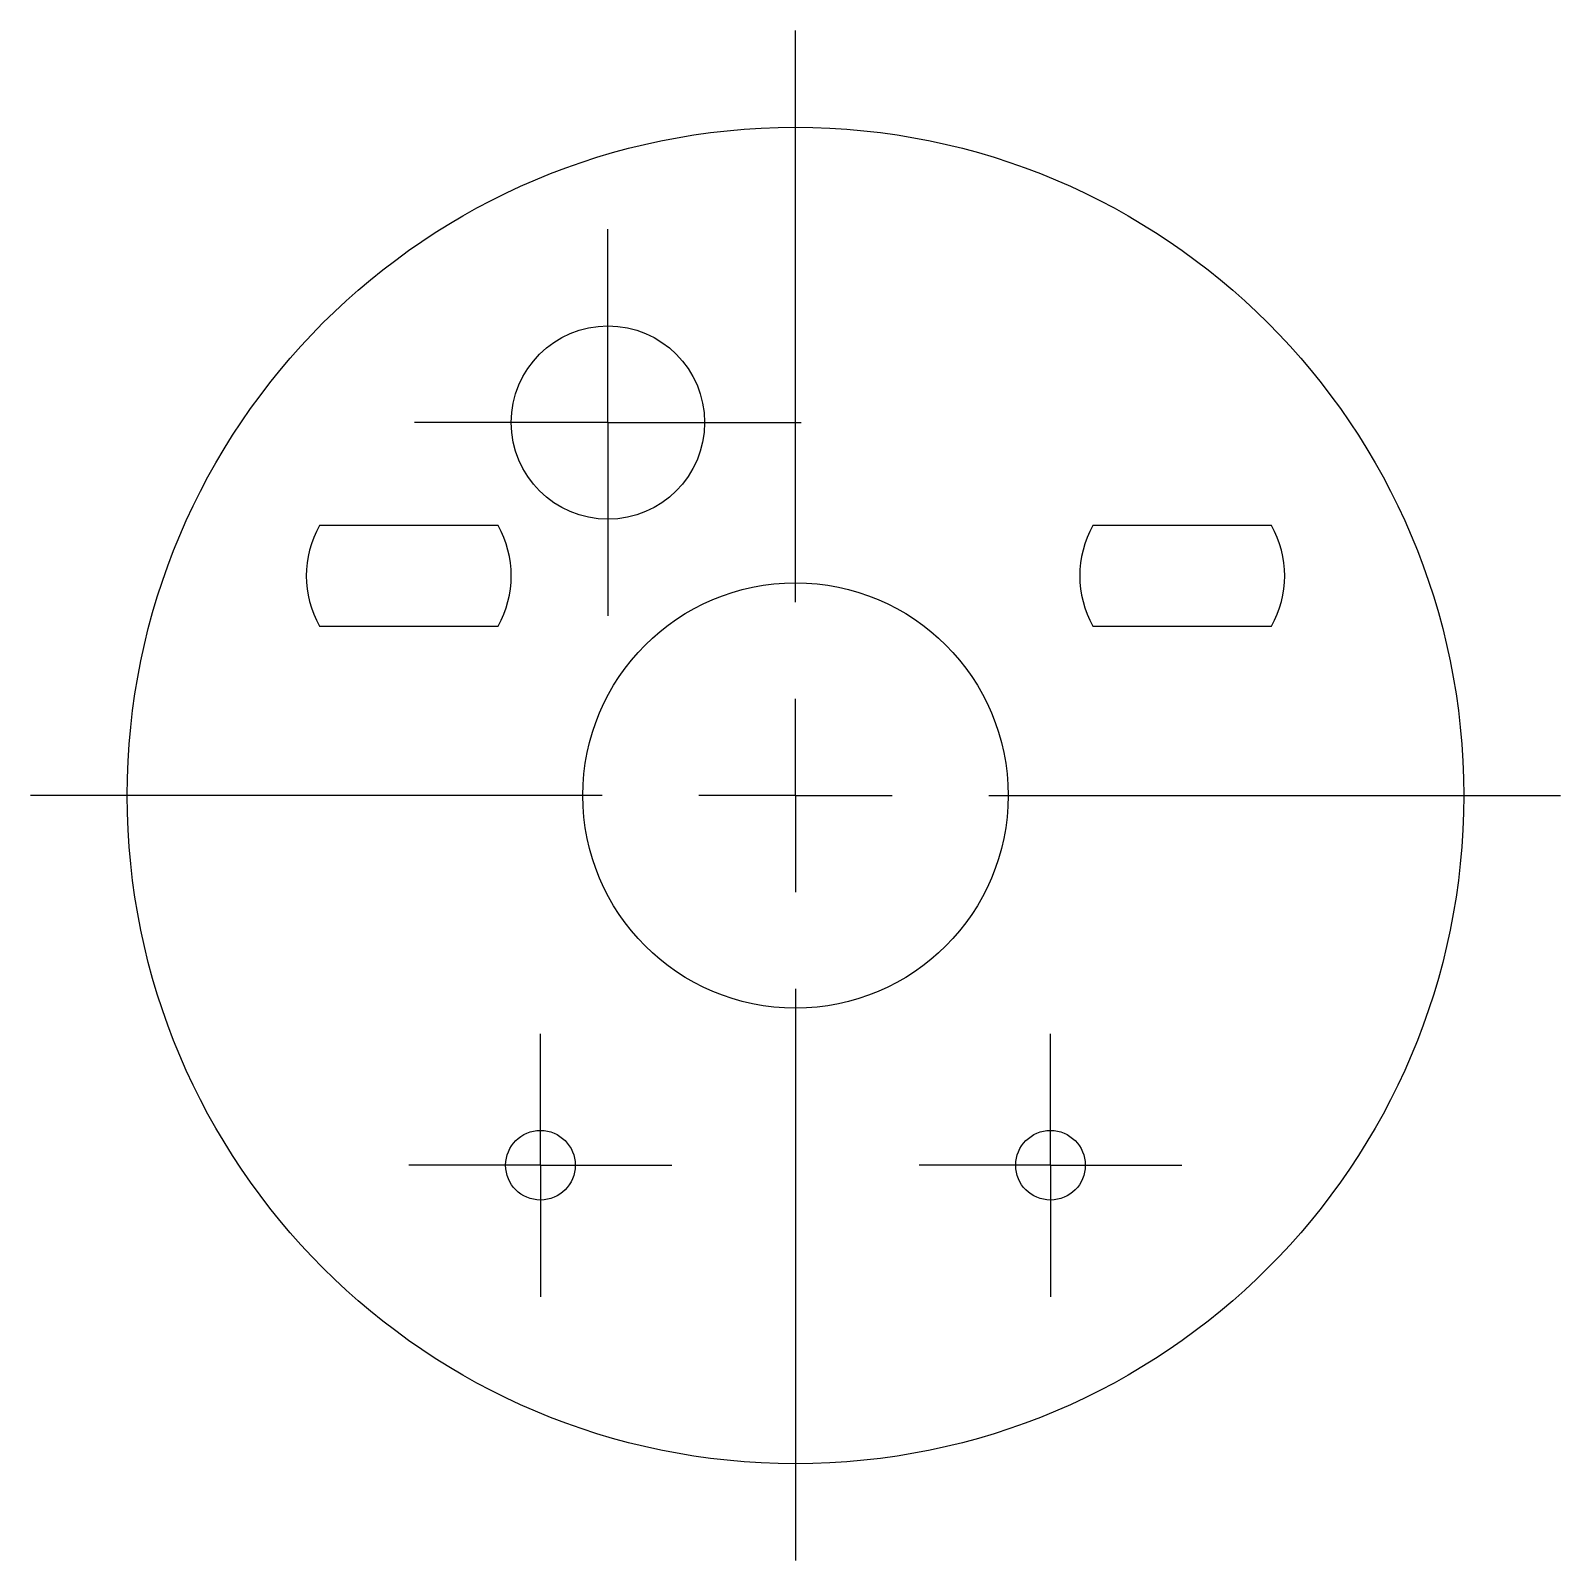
# Model space of a CAD drawing. Header units: millimetres. Extents: x 3.3 to 42.9, y 3.7 to 43.3.
import ezdxf

# ---------------------------------------------------------------- set-up
doc = ezdxf.new("R2010")
doc.units = ezdxf.units.MM
doc.layers.add('图框', color=7, linetype='Continuous')

# ---------------------------------------------------------------- blocks, each defined once
blk = doc.blocks.new('SW_CENTERMARKSYMBOL_0')
at = {"layer": '图框', "color": 0}
for p, q in [((0, 5), (0, 19.78)), ((0, 0), (0, 2.5)), ((-5, 0), (-19.78, 0)), ((0, 0), (-2.5, 0)), ((0, 0), (0, -2.5)), ((0, 0), (2.5, 0)), ((5, 0), (19.78, 0)), ((0, -5), (0, -19.78))]:
    blk.add_line(p, q, dxfattribs=at)
blk = doc.blocks.new('SW_CENTERMARKSYMBOL_1')
at = {"layer": '图框', "color": 0}
for p, q in [((0, 2.5), (0, 5)), ((0, 0), (0, 2.5)), ((-2.5, 0), (-5, 0)), ((0, 0), (-2.5, 0)), ((0, 0), (0, -2.5)), ((0, 0), (2.5, 0)), ((2.5, 0), (5, 0)), ((0, -2.5), (0, -5))]:
    blk.add_line(p, q, dxfattribs=at)
blk = doc.blocks.new('SW_CENTERMARKSYMBOL_2')
at = {"layer": '图框', "color": 0}
for p, q in [((0, 2.5), (0, 3.4)), ((0, 0), (0, 2.5)), ((-2.5, 0), (-3.4, 0)), ((0, 0), (-2.5, 0)), ((0, 0), (0, -2.5)), ((0, 0), (2.5, 0)), ((2.5, 0), (3.4, 0)), ((0, -2.5), (0, -3.4))]:
    blk.add_line(p, q, dxfattribs=at)
blk = doc.blocks.new('SW_CENTERMARKSYMBOL_3')
at = {"layer": '图框', "color": 0}
for p, q in [((0, 2.5), (0, 3.4)), ((0, 0), (0, 2.5)), ((-2.5, 0), (-3.4, 0)), ((0, 0), (-2.5, 0)), ((0, 0), (0, -2.5)), ((0, 0), (2.5, 0)), ((2.5, 0), (3.4, 0)), ((0, -2.5), (0, -3.4))]:
    blk.add_line(p, q, dxfattribs=at)

msp = doc.modelspace()

# ---------------------------------------------------------------- linework, layer by layer
at = {"color": 7, "linetype": 'Continuous', "lineweight": 25}
for p, q in [((15.433, 30.468), (10.814, 30.468)), ((35.433, 30.468), (30.814, 30.468)), ((10.814, 27.868), (15.433, 27.868)), ((30.814, 27.868), (35.433, 27.868))]:
    msp.add_line(p, q, dxfattribs=at)
for centre, radius in [((23.123, 23.489), 17.28), ((18.273, 33.133), 2.5), ((23.123, 23.489), 5.5), ((16.528, 13.928), 0.9), ((29.718, 13.928), 0.9)]:
    msp.add_circle(centre, radius, dxfattribs=at)
for centre, start, end in [((13.123, 29.168), 150.6222, 209.3778), ((13.123, 29.168), 330.6222, 29.3778), ((33.123, 29.168), 150.6222, 209.3778), ((33.123, 29.168), 330.6222, 29.3778)]:
    msp.add_arc(centre, 2.65, start, end, dxfattribs=at)

# ---------------------------------------------------------------- block references
at = {"layer": '图框'}
for name, p in [('SW_CENTERMARKSYMBOL_0', (23.123, 23.489)), ('SW_CENTERMARKSYMBOL_1', (18.273, 33.133)), ('SW_CENTERMARKSYMBOL_2', (16.528, 13.928)), ('SW_CENTERMARKSYMBOL_3', (29.718, 13.928))]:
    msp.add_blockref(name, p, dxfattribs=at)

doc.saveas('drawing.dxf')
